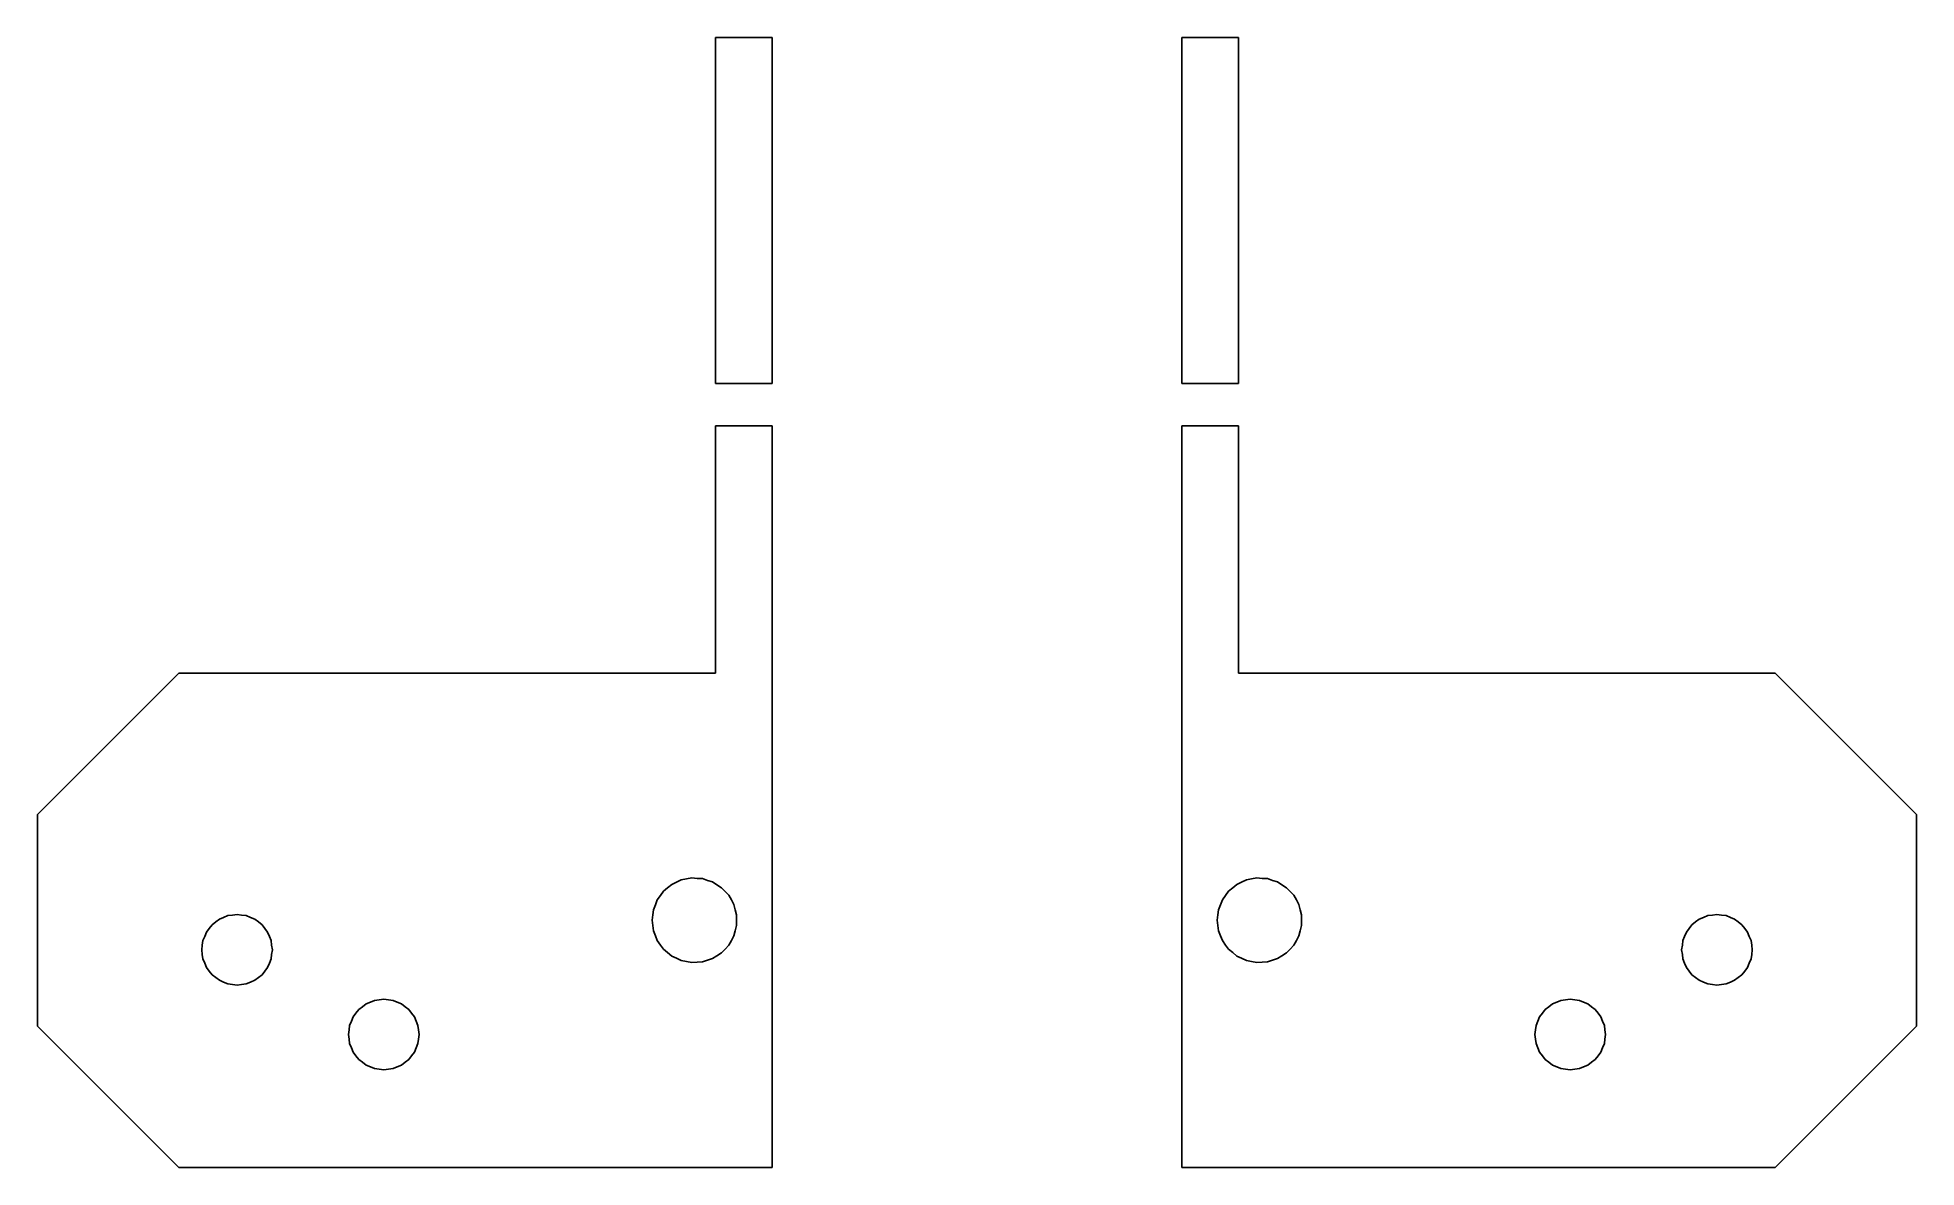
# Model space of a CAD drawing. Header units: metres. Extents: x -61 to 72, y 49 to 129.
import ezdxf

# ---------------------------------------------------------------- set-up
doc = ezdxf.new("R2010")
doc.units = ezdxf.units.M

msp = doc.modelspace()

# ---------------------------------------------------------------- linework, layer by layer
for p, q in [((-13.25, 109.45), (-13.25, 128.95)), ((-13.25, 128.95), (-10.25, 128.95)), ((-10.25, 128.95), (-9.25, 128.95)), ((-9.25, 128.95), (-9.25, 115.95)), ((20.75, 128.95), (19.75, 128.95)), ((19.75, 128.95), (19.75, 115.95)), ((23.75, 128.95), (20.75, 128.95)), ((23.75, 109.45), (23.75, 128.95)), ((-9.25, 115.95), (-9.25, 105.95)), ((19.75, 115.95), (19.75, 105.95)), ((-13.25, 104.45), (-13.25, 109.45)), ((23.75, 104.45), (23.75, 109.45)), ((-9.25, 105.95), (-9.25, 104.45)), ((19.75, 105.95), (19.75, 104.45)), ((-10.25, 104.45), (-13.25, 104.45)), ((-9.25, 104.45), (-10.25, 104.45)), ((-10.25, 104.45), (-10.25, 104.45)), ((19.75, 104.45), (22.75, 104.45)), ((22.75, 104.45), (23.75, 104.45)), ((23.75, 104.45), (23.75, 104.45)), ((-13.25, 98.2), (-13.25, 101.45)), ((-13.25, 101.45), (-12.25, 101.45)), ((-12.25, 101.45), (-9.25, 101.45)), ((-9.25, 101.45), (-9.25, 99.95)), ((20.75, 101.45), (19.75, 101.45)), ((19.75, 101.45), (19.75, 99.95)), ((23.75, 101.45), (20.75, 101.45)), ((23.75, 98.2), (23.75, 101.45)), ((-9.25, 99.95), (-9.25, 75.95)), ((19.75, 99.95), (19.75, 75.95)), ((-13.25, 83.95), (-13.25, 98.2)), ((23.75, 83.95), (23.75, 98.2)), ((-56.25, 78.95), (-51.25, 83.95)), ((-51.25, 83.95), (-32.25, 83.95)), ((-32.25, 83.95), (-13.25, 83.95)), ((42.75, 83.95), (23.75, 83.95)), ((61.75, 83.95), (42.75, 83.95)), ((66.75, 78.95), (61.75, 83.95)), ((61.75, 83.95), (61.75, 83.95)), ((-61.25, 73.95), (-56.25, 78.95)), ((71.75, 73.95), (66.75, 78.95)), ((-9.25, 75.95), (-9.25, 48.95)), ((19.75, 75.95), (19.75, 48.95)), ((-61.25, 66.45), (-61.25, 73.95)), ((71.75, 66.45), (71.75, 73.95)), ((-16.02, 69.15), (-15.68, 69.31)), ((-15.68, 69.31), (-15.31, 69.38)), ((-15.31, 69.38), (-14.94, 69.45)), ((-14.94, 69.45), (-14.56, 69.42)), ((-14.56, 69.42), (-14.19, 69.4)), ((-14.19, 69.4), (-13.83, 69.28)), ((-13.83, 69.28), (-13.47, 69.17)), ((-13.47, 69.17), (-13.16, 68.97)), ((23.98, 69.15), (24.32, 69.31)), ((24.32, 69.31), (24.69, 69.38)), ((24.69, 69.38), (25.06, 69.45)), ((25.06, 69.45), (25.44, 69.42)), ((25.44, 69.42), (25.81, 69.4)), ((25.81, 69.4), (26.17, 69.28)), ((26.17, 69.28), (26.53, 69.17)), ((26.53, 69.17), (26.84, 68.97)), ((-17.52, 67.55), (-17.38, 67.9)), ((-17.38, 67.9), (-17.16, 68.2)), ((-17.16, 68.2), (-16.94, 68.51)), ((-16.94, 68.51), (-16.65, 68.75)), ((-16.94, 68.51), (-16.94, 68.51)), ((-16.65, 68.75), (-16.36, 68.99)), ((-16.36, 68.99), (-16.02, 69.15)), ((-13.16, 68.97), (-12.84, 68.76)), ((-12.84, 68.76), (-12.58, 68.49)), ((-12.58, 68.49), (-12.32, 68.22)), ((-12.32, 68.22), (-12.14, 67.89)), ((-12.14, 67.89), (-11.96, 67.56)), ((22.48, 67.55), (22.62, 67.9)), ((22.62, 67.9), (22.84, 68.2)), ((22.84, 68.2), (23.06, 68.51)), ((23.06, 68.51), (23.35, 68.75)), ((23.06, 68.51), (23.06, 68.51)), ((23.35, 68.75), (23.64, 68.99)), ((23.64, 68.99), (23.98, 69.15)), ((26.84, 68.97), (27.16, 68.76)), ((27.16, 68.76), (27.42, 68.49)), ((27.42, 68.49), (27.68, 68.22)), ((27.68, 68.22), (27.86, 67.89)), ((27.86, 67.89), (28.04, 67.56)), ((-48.38, 66.53), (-48.64, 66.33)), ((-48.08, 66.65), (-48.38, 66.53)), ((-47.78, 66.78), (-48.08, 66.65)), ((-47.46, 66.82), (-47.78, 66.78)), ((-47.78, 66.78), (-47.78, 66.78)), ((-47.13, 66.86), (-47.46, 66.82)), ((-46.81, 66.82), (-47.13, 66.86)), ((-46.49, 66.78), (-46.81, 66.82)), ((-46.18, 66.65), (-46.49, 66.78)), ((-45.88, 66.53), (-46.18, 66.65)), ((-45.62, 66.33), (-45.88, 66.53)), ((-17.75, 66.45), (-17.7, 66.83)), ((-17.7, 66.83), (-17.66, 67.2)), ((-17.66, 67.2), (-17.52, 67.55)), ((-11.96, 67.56), (-11.87, 67.19)), ((-11.87, 67.19), (-11.77, 66.83)), ((-11.77, 66.83), (-11.77, 66.45)), ((22.25, 66.45), (22.3, 66.83)), ((22.3, 66.83), (22.34, 67.2)), ((22.34, 67.2), (22.48, 67.55)), ((28.04, 67.56), (28.13, 67.19)), ((28.13, 67.19), (28.23, 66.83)), ((28.23, 66.83), (28.23, 66.45)), ((56.38, 66.53), (56.12, 66.33)), ((56.68, 66.65), (56.38, 66.53)), ((56.99, 66.78), (56.68, 66.65)), ((57.31, 66.82), (56.99, 66.78)), ((56.99, 66.78), (56.99, 66.78)), ((57.63, 66.86), (57.31, 66.82)), ((57.96, 66.82), (57.63, 66.86)), ((58.28, 66.78), (57.96, 66.82)), ((58.58, 66.65), (58.28, 66.78)), ((58.88, 66.53), (58.58, 66.65)), ((59.14, 66.33), (58.88, 66.53)), ((-61.25, 58.95), (-61.25, 66.45)), ((-49.42, 65.31), (-49.55, 65.01)), ((-49.3, 65.61), (-49.42, 65.31)), ((-49.1, 65.87), (-49.3, 65.61)), ((-48.9, 66.13), (-49.1, 65.87)), ((-48.64, 66.33), (-48.9, 66.13)), ((-45.36, 66.13), (-45.62, 66.33)), ((-45.17, 65.87), (-45.36, 66.13)), ((-44.97, 65.61), (-45.17, 65.87)), ((-44.84, 65.31), (-44.97, 65.61)), ((-44.72, 65.01), (-44.84, 65.31)), ((-17.7, 66.08), (-17.75, 66.45)), ((-17.66, 65.71), (-17.7, 66.08)), ((-17.52, 65.36), (-17.66, 65.71)), ((-17.38, 65.01), (-17.52, 65.36)), ((-11.96, 65.35), (-12.14, 65.02)), ((-11.87, 65.71), (-11.96, 65.35)), ((-11.77, 66.08), (-11.87, 65.71)), ((-11.77, 66.45), (-11.77, 66.08)), ((22.3, 66.08), (22.25, 66.45)), ((22.34, 65.71), (22.3, 66.08)), ((22.48, 65.36), (22.34, 65.71)), ((22.62, 65.01), (22.48, 65.36)), ((28.04, 65.35), (27.86, 65.02)), ((28.13, 65.71), (28.04, 65.35)), ((28.23, 66.08), (28.13, 65.71)), ((28.23, 66.45), (28.23, 66.08)), ((55.34, 65.31), (55.22, 65.01)), ((55.47, 65.61), (55.34, 65.31)), ((55.67, 65.87), (55.47, 65.61)), ((55.86, 66.13), (55.67, 65.87)), ((56.12, 66.33), (55.86, 66.13)), ((59.4, 66.13), (59.14, 66.33)), ((59.6, 65.87), (59.4, 66.13)), ((59.8, 65.61), (59.6, 65.87)), ((59.92, 65.31), (59.8, 65.61)), ((60.05, 65.01), (59.92, 65.31)), ((71.75, 58.95), (71.75, 66.45)), ((-49.59, 64.69), (-49.63, 64.36)), ((-49.63, 64.36), (-49.59, 64.04)), ((-49.55, 65.01), (-49.59, 64.69)), ((-49.59, 64.04), (-49.55, 63.72)), ((-44.68, 64.69), (-44.72, 65.01)), ((-44.72, 63.72), (-44.68, 64.04)), ((-44.63, 64.36), (-44.68, 64.69)), ((-44.68, 64.04), (-44.63, 64.36)), ((-17.16, 64.7), (-17.38, 65.01)), ((-16.94, 64.4), (-17.16, 64.7)), ((-16.65, 64.16), (-16.94, 64.4)), ((-16.36, 63.92), (-16.65, 64.16)), ((-16.02, 63.76), (-16.36, 63.92)), ((-13.16, 63.94), (-13.47, 63.74)), ((-12.84, 64.14), (-13.16, 63.94)), ((-12.58, 64.41), (-12.84, 64.14)), ((-12.32, 64.69), (-12.58, 64.41)), ((-12.14, 65.02), (-12.32, 64.69)), ((22.84, 64.7), (22.62, 65.01)), ((23.06, 64.4), (22.84, 64.7)), ((23.35, 64.16), (23.06, 64.4)), ((23.64, 63.92), (23.35, 64.16)), ((23.98, 63.76), (23.64, 63.92)), ((26.84, 63.94), (26.53, 63.74)), ((27.16, 64.14), (26.84, 63.94)), ((27.42, 64.41), (27.16, 64.14)), ((27.68, 64.69), (27.42, 64.41)), ((27.86, 65.02), (27.68, 64.69)), ((55.18, 64.69), (55.13, 64.36)), ((55.13, 64.36), (55.18, 64.04)), ((55.22, 65.01), (55.18, 64.69)), ((55.18, 64.04), (55.22, 63.72)), ((60.09, 64.69), (60.05, 65.01)), ((60.05, 63.72), (60.09, 64.04)), ((60.13, 64.36), (60.09, 64.69)), ((60.09, 64.04), (60.13, 64.36)), ((-49.55, 63.72), (-49.42, 63.42)), ((-49.42, 63.42), (-49.3, 63.11)), ((-49.3, 63.11), (-49.1, 62.85)), ((-49.1, 62.85), (-48.9, 62.6)), ((-48.9, 62.6), (-48.64, 62.4)), ((-45.62, 62.4), (-45.36, 62.6)), ((-45.36, 62.6), (-45.17, 62.85)), ((-45.17, 62.85), (-44.97, 63.11)), ((-44.97, 63.11), (-44.84, 63.42)), ((-44.84, 63.42), (-44.72, 63.72)), ((-15.68, 63.6), (-16.02, 63.76)), ((-15.31, 63.53), (-15.68, 63.6)), ((-14.94, 63.46), (-15.31, 63.53)), ((-14.56, 63.48), (-14.94, 63.46)), ((-14.19, 63.51), (-14.56, 63.48)), ((-13.83, 63.62), (-14.19, 63.51)), ((-13.47, 63.74), (-13.83, 63.62)), ((24.32, 63.6), (23.98, 63.76)), ((24.69, 63.53), (24.32, 63.6)), ((25.06, 63.46), (24.69, 63.53)), ((25.44, 63.48), (25.06, 63.46)), ((25.81, 63.51), (25.44, 63.48)), ((26.17, 63.62), (25.81, 63.51)), ((26.53, 63.74), (26.17, 63.62)), ((55.22, 63.72), (55.34, 63.42)), ((55.34, 63.42), (55.47, 63.11)), ((55.47, 63.11), (55.67, 62.85)), ((55.67, 62.85), (55.86, 62.6)), ((55.86, 62.6), (56.12, 62.4)), ((59.14, 62.4), (59.4, 62.6)), ((59.4, 62.6), (59.6, 62.85)), ((59.6, 62.85), (59.8, 63.11)), ((59.8, 63.11), (59.92, 63.42)), ((59.92, 63.42), (60.05, 63.72)), ((-48.64, 62.4), (-48.38, 62.2)), ((-48.38, 62.2), (-48.08, 62.07)), ((-48.08, 62.07), (-47.78, 61.95)), ((-47.78, 61.95), (-47.46, 61.91)), ((-47.46, 61.91), (-47.13, 61.86)), ((-47.13, 61.86), (-46.81, 61.91)), ((-46.81, 61.91), (-46.49, 61.95)), ((-46.49, 61.95), (-46.18, 62.07)), ((-46.18, 62.07), (-45.88, 62.2)), ((-45.88, 62.2), (-45.62, 62.4)), ((56.12, 62.4), (56.38, 62.2)), ((56.38, 62.2), (56.68, 62.07)), ((56.68, 62.07), (56.99, 61.95)), ((56.99, 61.95), (57.31, 61.91)), ((57.31, 61.91), (57.63, 61.86)), ((57.63, 61.86), (57.96, 61.91)), ((57.96, 61.91), (58.28, 61.95)), ((58.28, 61.95), (58.58, 62.07)), ((58.58, 62.07), (58.88, 62.2)), ((58.88, 62.2), (59.14, 62.4)), ((-38.71, 59.87), (-38.91, 59.61)), ((-38.51, 60.13), (-38.71, 59.87)), ((-38.25, 60.33), (-38.51, 60.13)), ((-37.99, 60.53), (-38.25, 60.33)), ((-37.69, 60.65), (-37.99, 60.53)), ((-37.39, 60.78), (-37.69, 60.65)), ((-37.06, 60.82), (-37.39, 60.78)), ((-36.74, 60.86), (-37.06, 60.82)), ((-36.42, 60.82), (-36.74, 60.86)), ((-36.09, 60.78), (-36.42, 60.82)), ((-35.79, 60.65), (-36.09, 60.78)), ((-35.49, 60.53), (-35.79, 60.65)), ((-35.23, 60.33), (-35.49, 60.53)), ((-34.97, 60.13), (-35.23, 60.33)), ((-34.77, 59.87), (-34.97, 60.13)), ((-34.58, 59.61), (-34.77, 59.87)), ((45.08, 59.61), (45.27, 59.87)), ((45.27, 59.87), (45.47, 60.13)), ((45.47, 60.13), (45.73, 60.33)), ((45.73, 60.33), (45.99, 60.53)), ((45.99, 60.53), (46.29, 60.65)), ((46.29, 60.65), (46.59, 60.78)), ((46.59, 60.78), (46.92, 60.82)), ((46.92, 60.82), (47.24, 60.86)), ((47.24, 60.86), (47.56, 60.82)), ((47.56, 60.82), (47.89, 60.78)), ((47.89, 60.78), (48.19, 60.65)), ((48.19, 60.65), (48.49, 60.53)), ((48.49, 60.53), (48.75, 60.33)), ((48.75, 60.33), (49.01, 60.13)), ((49.01, 60.13), (49.21, 59.87)), ((49.21, 59.87), (49.41, 59.61)), ((-56.25, 53.95), (-61.25, 58.95)), ((-39.2, 58.69), (-39.24, 58.36)), ((-39.16, 59.01), (-39.2, 58.69)), ((-39.03, 59.31), (-39.16, 59.01)), ((-39.16, 59.01), (-39.16, 59.01)), ((-38.91, 59.61), (-39.03, 59.31)), ((-34.45, 59.31), (-34.58, 59.61)), ((-34.33, 59.01), (-34.45, 59.31)), ((-34.28, 58.69), (-34.33, 59.01)), ((-34.24, 58.36), (-34.28, 58.69)), ((44.74, 58.36), (44.78, 58.69)), ((44.78, 58.69), (44.83, 59.01)), ((44.83, 59.01), (44.95, 59.31)), ((44.95, 59.31), (45.08, 59.61)), ((49.41, 59.61), (49.53, 59.31)), ((49.53, 59.31), (49.66, 59.01)), ((49.66, 59.01), (49.7, 58.69)), ((49.7, 58.69), (49.74, 58.36)), ((66.75, 53.95), (71.75, 58.95)), ((-39.24, 58.36), (-39.2, 58.04)), ((-39.2, 58.04), (-39.16, 57.72)), ((-39.16, 57.72), (-39.03, 57.42)), ((-39.03, 57.42), (-38.91, 57.11)), ((-34.58, 57.11), (-34.45, 57.42)), ((-34.45, 57.42), (-34.33, 57.72)), ((-34.33, 57.72), (-34.28, 58.04)), ((-34.28, 58.04), (-34.24, 58.36)), ((44.78, 58.04), (44.74, 58.36)), ((44.83, 57.72), (44.78, 58.04)), ((44.95, 57.42), (44.83, 57.72)), ((45.08, 57.11), (44.95, 57.42)), ((49.53, 57.42), (49.41, 57.11)), ((49.66, 57.72), (49.53, 57.42)), ((49.7, 58.04), (49.66, 57.72)), ((49.74, 58.36), (49.7, 58.04)), ((-38.91, 57.11), (-38.71, 56.85)), ((-38.71, 56.85), (-38.51, 56.6)), ((-38.51, 56.6), (-38.25, 56.4)), ((-38.25, 56.4), (-37.99, 56.2)), ((-37.99, 56.2), (-37.69, 56.07)), ((-37.69, 56.07), (-37.39, 55.95)), ((-37.39, 55.95), (-37.06, 55.91)), ((-37.06, 55.91), (-36.74, 55.86)), ((-36.74, 55.86), (-36.42, 55.91)), ((-36.42, 55.91), (-36.09, 55.95)), ((-36.09, 55.95), (-35.79, 56.07)), ((-35.79, 56.07), (-35.49, 56.2)), ((-35.49, 56.2), (-35.23, 56.4)), ((-35.23, 56.4), (-34.97, 56.6)), ((-34.97, 56.6), (-34.77, 56.85)), ((-34.77, 56.85), (-34.58, 57.11)), ((45.27, 56.85), (45.08, 57.11)), ((45.47, 56.6), (45.27, 56.85)), ((45.73, 56.4), (45.47, 56.6)), ((45.99, 56.2), (45.73, 56.4)), ((46.29, 56.07), (45.99, 56.2)), ((46.59, 55.95), (46.29, 56.07)), ((46.92, 55.91), (46.59, 55.95)), ((47.24, 55.86), (46.92, 55.91)), ((47.56, 55.91), (47.24, 55.86)), ((47.89, 55.95), (47.56, 55.91)), ((48.19, 56.07), (47.89, 55.95)), ((48.49, 56.2), (48.19, 56.07)), ((48.75, 56.4), (48.49, 56.2)), ((49.01, 56.6), (48.75, 56.4)), ((49.21, 56.85), (49.01, 56.6)), ((49.41, 57.11), (49.21, 56.85)), ((49.41, 57.11), (49.41, 57.11)), ((-51.25, 48.95), (-56.25, 53.95)), ((61.75, 48.95), (66.75, 53.95)), ((-19.75, 48.95), (-51.25, 48.95)), ((-9.25, 48.95), (-19.75, 48.95)), ((-19.75, 48.95), (-19.75, 48.95)), ((19.75, 48.95), (30.25, 48.95)), ((30.25, 48.95), (61.75, 48.95))]:
    msp.add_line(p, q)

doc.saveas('drawing.dxf')
